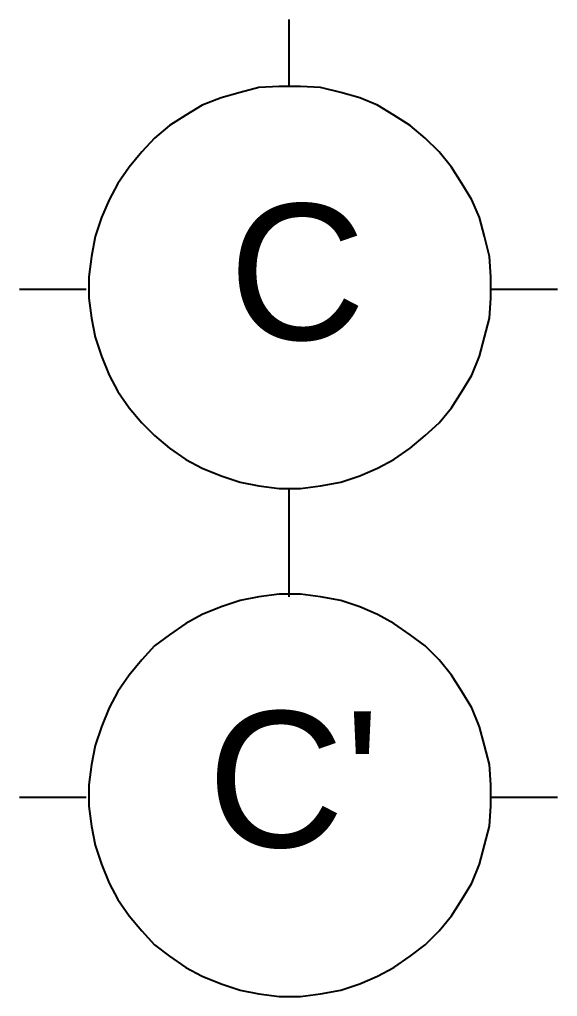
# Model space of a CAD drawing. Header units: millimetres. Extents: x 5 to 415, y 48 to 251.
# Drawn here: x 407.07 to 414.6, y 95.94 to 109.61 of the extents above; entities that cross this region are included whole.
import ezdxf

# ---------------------------------------------------------------- set-up
doc = ezdxf.new("R2010")
doc.units = ezdxf.units.MM
doc.layers.add('P', color=7, linetype='Continuous')
doc.layers.add('T', color=7, linetype='Continuous')

msp = doc.modelspace()

# ---------------------------------------------------------------- linework, layer by layer
at = {"layer": 'P'}
for points in [[(410.845, 108.673), (410.845, 109.608)], [(410.157, 108.585), (409.893, 108.514)], [(410.422, 108.656), (410.157, 108.585)], [(410.704, 108.673), (410.422, 108.656)], [(410.863, 108.673), (410.704, 108.673)], [(411.004, 108.673), (410.863, 108.673)], [(411.286, 108.656), (411.004, 108.673)], [(411.568, 108.585), (411.286, 108.656)], [(411.833, 108.514), (411.568, 108.585)], [(409.628, 108.409), (409.399, 108.268)], [(409.893, 108.514), (409.628, 108.409)], [(412.08, 108.409), (411.833, 108.514)], [(412.309, 108.268), (412.08, 108.409)], [(409.399, 108.268), (409.169, 108.126)], [(412.538, 108.126), (412.309, 108.268)], [(409.169, 108.126), (408.958, 107.95)], [(412.75, 107.95), (412.538, 108.126)], [(408.958, 107.95), (408.781, 107.756)], [(412.944, 107.756), (412.75, 107.95)], [(408.781, 107.756), (408.605, 107.544)], [(413.12, 107.544), (412.944, 107.756)], [(408.605, 107.544), (408.446, 107.315)], [(413.262, 107.315), (413.12, 107.544)], [(408.446, 107.315), (408.323, 107.086)], [(413.403, 107.086), (413.262, 107.315)], [(408.323, 107.086), (408.217, 106.839)], [(413.508, 106.839), (413.403, 107.086)], [(408.217, 106.839), (408.129, 106.574)], [(413.579, 106.574), (413.508, 106.839)], [(408.129, 106.574), (408.076, 106.292)], [(413.65, 106.292), (413.579, 106.574)], [(408.076, 106.292), (408.04, 106.01)], [(413.667, 106.01), (413.65, 106.292)], [(408.04, 106.01), (408.04, 105.869)], [(413.667, 105.869), (413.667, 106.01)], [(407.07, 105.833), (408.005, 105.833)], [(408.04, 105.869), (408.04, 105.71)], [(413.667, 105.71), (413.667, 105.869)], [(413.667, 105.833), (414.602, 105.833)], [(408.04, 105.71), (408.076, 105.428)], [(413.65, 105.428), (413.667, 105.71)], [(408.076, 105.428), (408.129, 105.163)], [(413.579, 105.163), (413.65, 105.428)], [(408.129, 105.163), (408.217, 104.898)], [(413.508, 104.898), (413.579, 105.163)], [(408.217, 104.898), (408.323, 104.634)], [(413.403, 104.634), (413.508, 104.898)], [(408.323, 104.634), (408.446, 104.405)], [(413.262, 104.405), (413.403, 104.634)], [(408.446, 104.405), (408.605, 104.175)], [(413.12, 104.175), (413.262, 104.405)], [(408.605, 104.175), (408.781, 103.964)], [(412.944, 103.964), (413.12, 104.175)], [(408.781, 103.964), (408.958, 103.787)], [(412.75, 103.787), (412.944, 103.964)], [(408.958, 103.787), (409.169, 103.611)], [(412.538, 103.611), (412.75, 103.787)], [(409.169, 103.611), (409.399, 103.452)], [(412.309, 103.452), (412.538, 103.611)], [(409.399, 103.452), (409.628, 103.329)], [(412.08, 103.329), (412.309, 103.452)], [(409.628, 103.329), (409.893, 103.223)], [(409.893, 103.223), (410.157, 103.135)], [(411.568, 103.135), (411.833, 103.223)], [(411.833, 103.223), (412.08, 103.329)], [(410.157, 103.135), (410.422, 103.082)], [(410.422, 103.082), (410.704, 103.046)], [(411.004, 103.046), (411.286, 103.082)], [(411.286, 103.082), (411.568, 103.135)], [(410.704, 103.046), (410.863, 103.046)], [(410.845, 102.076), (410.845, 103.046)], [(410.863, 103.046), (411.004, 103.046)], [(410.845, 101.529), (410.845, 102.5)], [(410.157, 101.477), (409.893, 101.388)], [(410.422, 101.529), (410.157, 101.477)], [(410.704, 101.565), (410.422, 101.529)], [(410.863, 101.565), (410.704, 101.565)], [(411.004, 101.565), (410.863, 101.565)], [(411.286, 101.529), (411.004, 101.565)], [(411.568, 101.477), (411.286, 101.529)], [(411.833, 101.388), (411.568, 101.477)], [(409.893, 101.388), (409.628, 101.283)], [(412.08, 101.283), (411.833, 101.388)], [(409.399, 101.159), (409.169, 101)], [(409.628, 101.283), (409.399, 101.159)], [(412.309, 101.159), (412.08, 101.283)], [(412.538, 101), (412.309, 101.159)], [(409.169, 101), (408.958, 100.842)], [(412.75, 100.842), (412.538, 101)], [(408.958, 100.842), (408.781, 100.648)], [(412.944, 100.648), (412.75, 100.842)], [(408.781, 100.648), (408.605, 100.436)], [(413.12, 100.436), (412.944, 100.648)], [(408.605, 100.436), (408.446, 100.207)], [(413.262, 100.207), (413.12, 100.436)], [(408.446, 100.207), (408.323, 99.977)], [(413.403, 99.977), (413.262, 100.207)], [(408.323, 99.977), (408.217, 99.713)], [(413.508, 99.713), (413.403, 99.977)], [(408.217, 99.713), (408.129, 99.448)], [(413.579, 99.448), (413.508, 99.713)], [(408.129, 99.448), (408.076, 99.183)], [(413.65, 99.183), (413.579, 99.448)], [(408.076, 99.183), (408.04, 98.901)], [(413.667, 98.901), (413.65, 99.183)], [(408.04, 98.901), (408.04, 98.743)], [(413.667, 98.743), (413.667, 98.901)], [(407.07, 98.725), (408.005, 98.725)], [(408.04, 98.743), (408.04, 98.601)], [(413.667, 98.601), (413.667, 98.743)], [(413.667, 98.725), (414.602, 98.725)], [(408.04, 98.601), (408.076, 98.319)], [(413.65, 98.319), (413.667, 98.601)], [(408.076, 98.319), (408.129, 98.055)], [(413.579, 98.055), (413.65, 98.319)], [(408.129, 98.055), (408.217, 97.79)], [(413.508, 97.79), (413.579, 98.055)], [(408.217, 97.79), (408.323, 97.525)], [(413.403, 97.525), (413.508, 97.79)], [(408.323, 97.525), (408.446, 97.296)], [(413.262, 97.296), (413.403, 97.525)], [(408.446, 97.296), (408.605, 97.067)], [(413.12, 97.067), (413.262, 97.296)], [(408.605, 97.067), (408.781, 96.855)], [(412.944, 96.855), (413.12, 97.067)], [(408.781, 96.855), (408.958, 96.661)], [(412.75, 96.661), (412.944, 96.855)], [(408.958, 96.661), (409.169, 96.502)], [(412.538, 96.502), (412.75, 96.661)], [(409.169, 96.502), (409.399, 96.344)], [(412.309, 96.344), (412.538, 96.502)], [(409.399, 96.344), (409.628, 96.22)], [(412.08, 96.22), (412.309, 96.344)], [(409.628, 96.22), (409.893, 96.114)], [(409.893, 96.114), (410.157, 96.026)], [(411.568, 96.026), (411.833, 96.114)], [(411.833, 96.114), (412.08, 96.22)], [(410.157, 96.026), (410.422, 95.973)], [(410.422, 95.973), (410.704, 95.938)], [(411.004, 95.938), (411.286, 95.973)], [(411.286, 95.973), (411.568, 96.026)], [(410.704, 95.938), (410.863, 95.938)], [(410.863, 95.938), (411.004, 95.938)]]:
    msp.add_lwpolyline(points, dxfattribs=at)

# ---------------------------------------------------------------- texts
at = {"layer": 'T', "char_height": 1.9, "attachment_point": 7}
for s, insert in [('{\\fArial|b0|i0|c0|p18;C}', (410, 105.1)), ("{\\fArial|b0|i0|c0|p18;C'}", (409.7, 98))]:
    msp.add_mtext(s, dxfattribs=dict(at, insert=insert))

doc.saveas('drawing.dxf')
